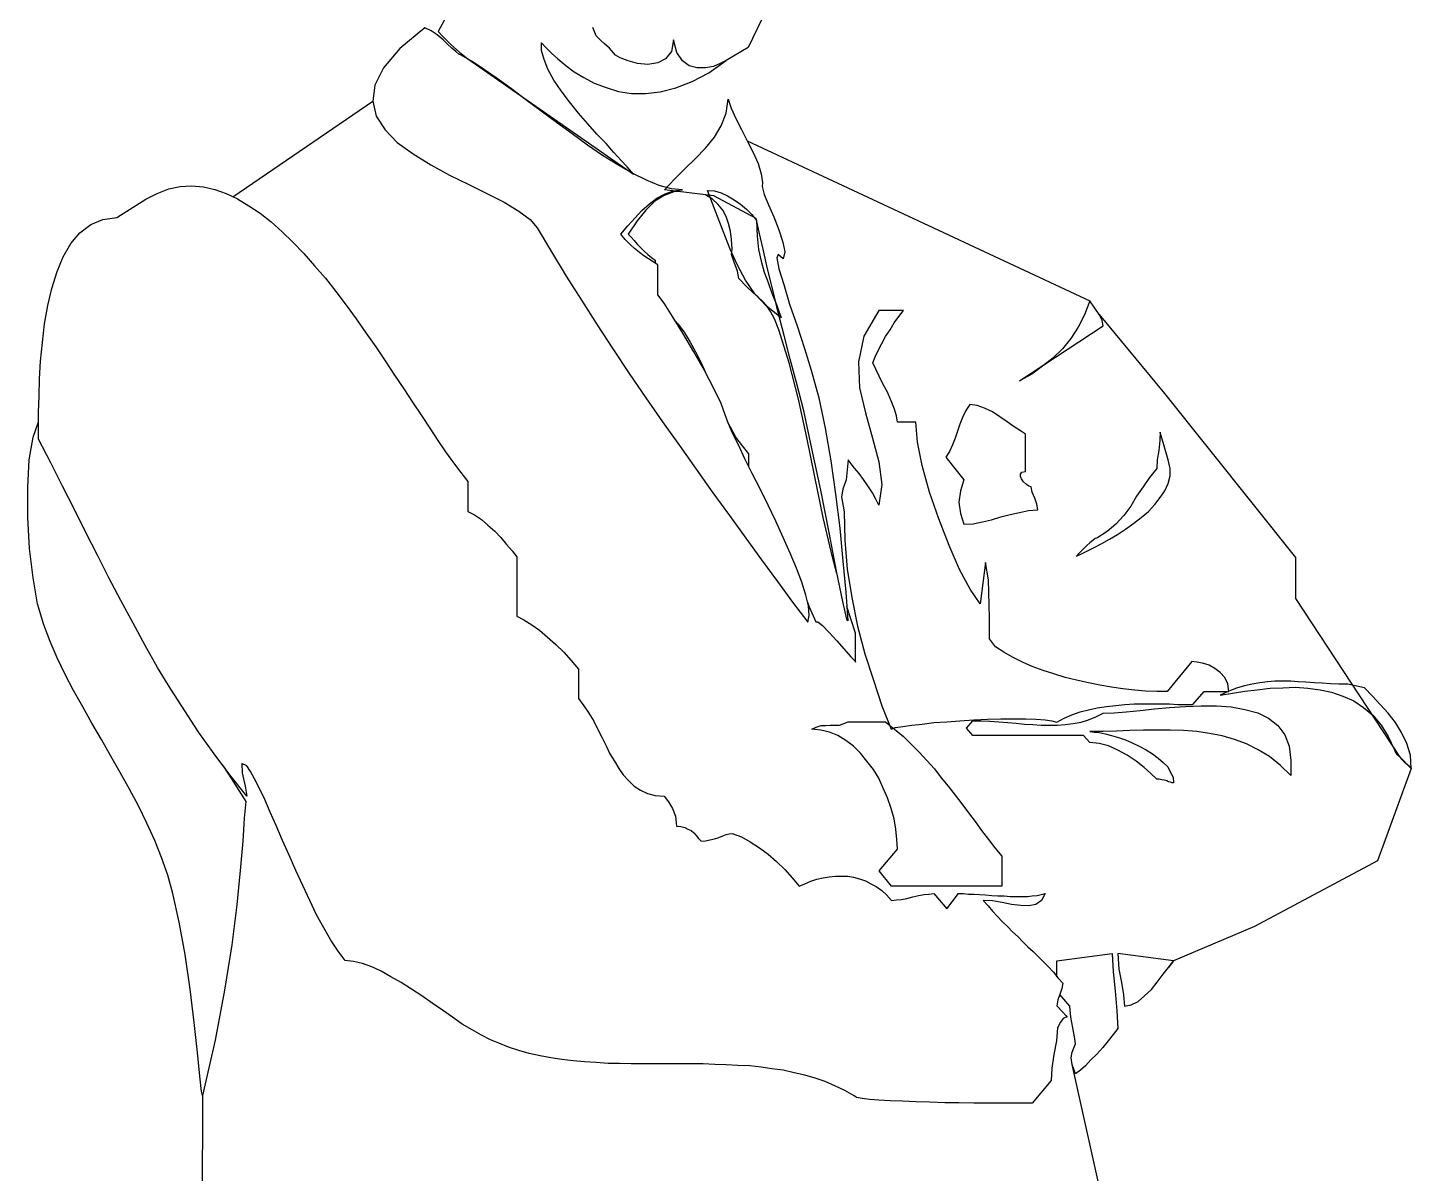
# Model space of a CAD drawing. Extents: x 3779 to 4605, y -465 to 1341.
# Drawn here: x 3779 to 4364, y 605 to 1089 of the extents above; entities that cross this region are included whole.
import ezdxf

# ---------------------------------------------------------------- set-up
doc = ezdxf.new("R2010")
doc.units = 0
doc.header["$LTSCALE"] = 1270
doc.header["$MEASUREMENT"] = 0
doc.layers.get('0').update_dxf_attribs({"linetype": 'CONTINUOUS'})

msp = doc.modelspace()

# ---------------------------------------------------------------- linework, layer by layer
at = {"linetype": 'CONTINUOUS'}
for p, q in [((4090.95, 1096.45), (4083.46, 1080.9)), ((3946.75, 1089.24), (3936.13, 1080.49)), ((3949.46, 1087.99), (3946.75, 1089.24)), ((3955.91, 1094.23), (3952.37, 1087.79)), ((4018.59, 1087.37), (4017.75, 1089.45)), ((3951.96, 1086.33), (3949.46, 1087.99)), ((3954.46, 1084.25), (3951.96, 1086.33)), ((3952.37, 1087.79), (3954.46, 1085.49)), ((3954.46, 1085.49), (3957.58, 1082.37)), ((3956.33, 1082.37), (3954.46, 1084.25)), ((3996.1, 1082.99), (3997.97, 1080.91)), ((3996.1, 1079.67), (3996.1, 1082.99)), ((4019.21, 1085.91), (4018.59, 1087.37)), ((4020.25, 1084.87), (4019.21, 1085.91)), ((4021.29, 1083.83), (4020.25, 1084.87)), ((4022.75, 1082.57), (4021.29, 1083.83)), ((4051.9, 1084.25), (4051.06, 1079.25)), ((4053.36, 1078.83), (4051.9, 1084.25)), ((3936.13, 1080.49), (3929.27, 1072.37)), ((3958.21, 1080.71), (3956.33, 1082.37)), ((3957.58, 1082.37), (3961.54, 1078.83)), ((3959.87, 1079.25), (3958.21, 1080.71)), ((3961.12, 1078.21), (3959.87, 1079.25)), ((3962.16, 1077.79), (3961.12, 1078.21)), ((3961.54, 1078.83), (3964.87, 1076.13)), ((3966.74, 1075.08), (3962.16, 1077.79)), ((3997.14, 1075.91), (3996.1, 1079.67)), ((3997.97, 1080.91), (4000.26, 1078.62)), ((4000.26, 1078.62), (4002.97, 1076.13)), ((4024.83, 1080.71), (4022.75, 1082.57)), ((4027.33, 1077.79), (4024.83, 1080.71)), ((4029.41, 1076.54), (4027.33, 1077.79)), ((4051.06, 1079.25), (4048.57, 1076.13)), ((4055.65, 1075.29), (4053.36, 1078.83)), ((4083.46, 1080.9), (4074.18, 1075.5)), ((3929.27, 1072.37), (3925.51, 1065.09)), ((3964.87, 1076.13), (4035.04, 1027.4)), ((3971.95, 1071.55), (3966.74, 1075.08)), ((3977.36, 1067.79), (3971.95, 1071.55)), ((3998.81, 1071.75), (3997.14, 1075.91)), ((4001.3, 1067.17), (3998.81, 1071.75)), ((4002.97, 1076.13), (4006.3, 1073.41)), ((4006.3, 1073.41), (4009.84, 1070.71)), ((4032.74, 1075.29), (4029.41, 1076.54)), ((4036.7, 1074.25), (4032.74, 1075.29)), ((4041.07, 1073.83), (4036.7, 1074.25)), ((4045.24, 1074.45), (4041.07, 1073.83)), ((4048.57, 1076.13), (4045.24, 1074.45)), ((4058.56, 1073.21), (4055.65, 1075.29)), ((4061.9, 1072.37), (4058.56, 1073.21)), ((4065.43, 1072.37), (4061.9, 1072.37)), ((4068.76, 1073), (4065.43, 1072.37)), ((4066.89, 1070.29), (4074.18, 1075.5)), ((4071.68, 1074.25), (4068.76, 1073)), ((4074.18, 1075.5), (4071.68, 1074.25)), ((3983.4, 1063.42), (3977.36, 1067.79)), ((4004.43, 1062.59), (4001.3, 1067.17)), ((4009.84, 1070.71), (4014.01, 1068.21)), ((4014.01, 1068.21), (4018.38, 1065.92)), ((4018.38, 1065.92), (4023.38, 1064.05)), ((4052.94, 1063.84), (4059.81, 1066.55)), ((4059.81, 1066.55), (4066.89, 1070.29)), ((3925.51, 1065.09), (3924.69, 1058.21)), ((3989.44, 1058.84), (3983.4, 1063.42)), ((4007.97, 1058.01), (4004.43, 1062.59)), ((4023.38, 1064.05), (4028.58, 1062.38)), ((4028.58, 1062.38), (4034.2, 1061.55)), ((4034.2, 1061.55), (4040.03, 1061.55)), ((4040.03, 1061.55), (4046.28, 1062.17)), ((4046.28, 1062.17), (4052.94, 1063.84)), ((3865.57, 1017.88), (3924.69, 1058.21)), ((3924.69, 1058.21), (3926.14, 1051.97)), ((3995.89, 1054.05), (3989.44, 1058.84)), ((4002.35, 1049.27), (3995.89, 1054.05)), ((4011.72, 1053.22), (4007.97, 1058.01)), ((4074.18, 1053.22), (4075.01, 1059.05)), ((4075.01, 1059.05), (4076.26, 1055.3)), ((4076.26, 1055.3), (4078.34, 1050.93)), ((3926.14, 1051.97), (3929.89, 1046.14)), ((4009.01, 1044.47), (4002.35, 1049.27)), ((4015.67, 1048.64), (4011.72, 1053.22)), ((4019.42, 1044.27), (4015.67, 1048.64)), ((4069.18, 1043.02), (4072.1, 1047.81)), ((4072.1, 1047.81), (4074.18, 1053.22)), ((4078.34, 1050.93), (4080.63, 1046.35)), ((3929.89, 1046.14), (3935.09, 1040.73)), ((4015.46, 1039.69), (4009.01, 1044.47)), ((4023.38, 1040.31), (4019.42, 1044.27)), ((4065.43, 1038.44), (4069.18, 1043.02)), ((4080.63, 1046.35), (4083.13, 1041.56)), ((3935.09, 1040.73), (3941.75, 1035.94)), ((3941.75, 1035.94), (3949.25, 1031.36)), ((4021.92, 1035.31), (4015.46, 1039.69)), ((4026.71, 1036.57), (4023.38, 1040.31)), ((4029.83, 1033.23), (4026.71, 1036.57)), ((4061.27, 1034.07), (4065.43, 1038.44)), ((4083.13, 1041.56), (4085.63, 1036.57)), ((4083.13, 1041.56), (4228.04, 973.89)), ((4085.63, 1036.57), (4087.71, 1031.98)), ((3949.25, 1031.36), (3957.17, 1026.99)), ((4028.37, 1031.36), (4021.92, 1035.31)), ((4034.41, 1027.82), (4028.37, 1031.36)), ((4032.33, 1030.53), (4029.83, 1033.23)), ((4034.2, 1028.44), (4032.33, 1030.53)), ((4056.69, 1029.69), (4061.27, 1034.07)), ((4087.71, 1031.98), (4088.96, 1027.61)), ((3957.17, 1026.99), (3965.29, 1023.03)), ((4035.04, 1027.4), (4034.2, 1028.44)), ((4040.45, 1024.9), (4034.41, 1027.82)), ((4045.86, 1022.61), (4040.45, 1024.9)), ((4048.15, 1020.74), (4052.32, 1025.32)), ((4052.32, 1025.32), (4056.69, 1029.69)), ((4088.96, 1027.61), (4089.58, 1023.86)), ((3828.7, 1016.78), (3833.49, 1019.28)), ((3833.49, 1019.28), (3838.49, 1021.15)), ((3838.49, 1021.15), (3843.27, 1022.2)), ((3843.27, 1022.2), (3848.06, 1022.41)), ((3848.06, 1022.41), (3853.06, 1021.99)), ((3853.06, 1021.99), (3857.85, 1020.95)), ((3857.85, 1020.95), (3862.63, 1019.28)), ((3862.63, 1019.28), (3867.43, 1016.99)), ((3965.29, 1023.03), (3973.2, 1019.07)), ((3973.2, 1019.07), (3980.27, 1015.53)), ((4047.94, 1018.45), (4043.99, 1015.95)), ((4044.82, 1017.2), (4048.36, 1019.07)), ((4051.06, 1021.15), (4045.86, 1022.61)), ((4052.11, 1019.91), (4047.94, 1018.45)), ((4068.97, 1018.24), (4048.15, 1020.74)), ((4048.36, 1019.07), (4051.9, 1020.32)), ((4055.65, 1020.74), (4051.06, 1021.15)), ((4051.9, 1020.32), (4055.65, 1020.74)), ((4053.77, 1020.11), (4052.11, 1019.91)), ((4068.35, 1016.78), (4065.43, 1018.66)), ((4069.8, 1011.37), (4066.26, 1020.53)), ((4066.26, 1020.53), (4069.18, 1020.32)), ((4069.18, 1020.32), (4072.1, 1019.49)), ((4072.1, 1019.49), (4074.8, 1018.24)), ((4089.58, 1023.86), (4089.38, 1022.2)), ((4089.38, 1022.2), (4090.21, 1018.87)), ((4090.21, 1018.87), (4092.08, 1014.49)), ((3816.41, 1009.08), (3828.7, 1016.78)), ((3867.43, 1016.99), (3872.21, 1014.08)), ((3872.21, 1014.08), (3877.01, 1010.95)), ((3980.27, 1015.53), (3986.52, 1011.79)), ((4038.58, 1011.99), (4041.7, 1014.91)), ((4043.99, 1015.95), (4040.24, 1012.2)), ((4041.7, 1014.91), (4044.82, 1017.2)), ((4070.64, 1014.7), (4068.35, 1016.78)), ((4086.88, 1008.66), (4068.97, 1018.24)), ((4072.72, 1012.2), (4070.64, 1014.7)), ((4074.8, 1018.24), (4077.51, 1016.57)), ((4077.51, 1016.57), (4080.22, 1014.7)), ((4080.22, 1014.7), (4082.72, 1012.62)), ((4082.72, 1012.62), (4085, 1010.33)), ((4092.08, 1014.49), (4094.38, 1009.29)), ((3805.38, 1006.17), (3810.59, 1008.25)), ((3810.59, 1008.25), (3816.41, 1009.08)), ((3877.01, 1010.95), (3881.79, 1007.21)), ((3881.79, 1007.21), (3886.37, 1003.04)), ((3986.52, 1011.79), (3991.31, 1008.25)), ((3991.31, 1008.25), (3994.23, 1004.71)), ((4032.54, 1005.54), (4035.66, 1008.87)), ((4036.49, 1007.62), (4032.74, 1002)), ((4035.66, 1008.87), (4038.58, 1011.99)), ((4040.24, 1012.2), (4036.49, 1007.62)), ((4072.93, 1003.25), (4069.8, 1011.37)), ((4074.18, 1009.5), (4072.72, 1012.2)), ((4075.22, 1006.58), (4074.18, 1009.5)), ((4085, 1010.33), (4087.08, 1007.83)), ((4088.12, 1002.83), (4086.88, 1008.66)), ((4087.08, 1007.83), (4087.3, 1001.17)), ((4094.38, 1009.29), (4096.46, 1003.87)), ((3797.05, 998.05), (3800.8, 1002.63)), ((3800.8, 1002.63), (3805.38, 1006.17)), ((3886.37, 1003.04), (3890.95, 998.67)), ((3994.23, 1004.71), (4000.26, 994.51)), ((4029.62, 1002), (4032.54, 1005.54)), ((4031.5, 999.71), (4029.62, 1002)), ((4032.74, 1002), (4033.99, 1000.75)), ((4075.84, 995.75), (4072.93, 1003.25)), ((4076.05, 1003.25), (4075.22, 1006.58)), ((4076.47, 999.71), (4076.05, 1003.25)), ((4087.3, 1001.17), (4087.92, 995.55)), ((4089.8, 995.75), (4088.12, 1002.83)), ((4096.46, 1003.87), (4098.12, 998.67)), ((3793.72, 992.42), (3797.05, 998.05)), ((3890.95, 998.67), (3895.53, 993.88)), ((4033.58, 997.63), (4031.5, 999.71)), ((4035.45, 995.96), (4033.58, 997.63)), ((4033.99, 1000.75), (4035.24, 999.29)), ((4035.24, 999.29), (4036.49, 997.84)), ((4037.53, 994.3), (4035.45, 995.96)), ((4036.49, 997.84), (4037.95, 996.38)), ((4037.95, 996.38), (4039.41, 994.92)), ((4078.96, 988.88), (4075.84, 995.75)), ((4076.68, 995.75), (4076.47, 999.71)), ((4076.47, 993.46), (4076.68, 995.75)), ((4087.92, 995.55), (4088.96, 990.55)), ((4091.66, 987.43), (4089.8, 995.75)), ((4098.12, 998.67), (4098.96, 994.51)), ((3791.22, 986.18), (3793.72, 992.42)), ((3895.53, 993.88), (3900.11, 988.68)), ((4000.26, 994.51), (4006.51, 984.3)), ((4039.41, 992.84), (4037.53, 994.3)), ((4039.41, 994.92), (4041.07, 993.46)), ((4041.28, 991.59), (4039.41, 992.84)), ((4041.07, 993.46), (4042.53, 992.22)), ((4043.36, 990.34), (4041.28, 991.59)), ((4042.53, 992.22), (4044.2, 990.97)), ((4045.24, 989.09), (4043.36, 990.34)), ((4044.2, 990.97), (4044.2, 989.72)), ((4077.51, 990.13), (4076.47, 993.46)), ((4078.96, 986.39), (4077.51, 990.13)), ((4088.96, 990.55), (4090.21, 985.97)), ((4096.24, 993.46), (4095.62, 992.01)), ((4095.62, 992.01), (4096.46, 987.43)), ((4098.33, 991.59), (4096.24, 993.46)), ((4098.96, 994.51), (4098.33, 991.59)), ((3788.93, 979.1), (3791.22, 986.18)), ((3900.11, 988.68), (3904.69, 983.47)), ((3904.69, 983.47), (3909.07, 977.85)), ((4006.51, 984.3), (4012.96, 974.1)), ((4045.24, 976.39), (4045.24, 989.09)), ((4082.3, 982.64), (4078.96, 988.88)), ((4079.59, 983.26), (4078.96, 986.39)), ((4082.92, 979.72), (4079.59, 983.26)), ((4090.21, 985.97), (4091.88, 981.6)), ((4093.96, 978.47), (4091.66, 987.43)), ((4096.46, 987.43), (4098.54, 980.76)), ((3787.27, 971.81), (3788.93, 979.1)), ((3909.07, 977.85), (3913.44, 972.02)), ((4086.26, 976.81), (4082.3, 982.64)), ((4085.63, 977.22), (4082.92, 979.72)), ((4091.88, 981.6), (4093.54, 977.02)), ((4096.24, 968.9), (4093.96, 978.47)), ((4098.54, 980.76), (4101.04, 972.44)), ((3785.81, 964.11), (3787.27, 971.81)), ((3913.44, 972.02), (3917.61, 966.19)), ((4012.96, 974.1), (4019.63, 963.69)), ((4047.94, 972.85), (4045.24, 976.39)), ((4051.48, 967.23), (4047.94, 972.85)), ((4087.71, 975.35), (4085.63, 977.22)), ((4091.25, 971.6), (4086.26, 976.81)), ((4089.58, 973.68), (4087.71, 975.35)), ((4091.25, 971.81), (4089.58, 973.68)), ((4092.92, 969.31), (4091.25, 971.81)), ((4097.5, 966.6), (4091.25, 971.6)), ((4093.54, 977.02), (4095.42, 972.23)), ((4095.42, 972.23), (4097.5, 966.6)), ((4101.04, 972.44), (4104.16, 963.28)), ((4228.04, 973.89), (4225.74, 967.86)), ((4230.12, 970.77), (4228.04, 973.89)), ((3917.61, 966.19), (3921.77, 960.36)), ((4055.86, 960.15), (4051.48, 967.23)), ((4094.58, 966.19), (4092.92, 969.31)), ((4096.46, 961.61), (4094.58, 966.19)), ((4098.74, 959.11), (4096.24, 968.9)), ((4138.72, 969.73), (4132.48, 958.9)), ((4149.14, 969.73), (4138.72, 969.73)), ((4145.18, 964.52), (4147.26, 967.23)), ((4147.26, 967.23), (4149.14, 969.73)), ((4225.74, 967.86), (4223.04, 962.65)), ((4231.99, 968.06), (4230.12, 970.77)), ((4233.24, 965.56), (4231.99, 968.06)), ((4231.99, 968.06), (4259.57, 934.59)), ((3784.98, 956.2), (3785.81, 964.11)), ((3921.77, 960.36), (3925.93, 954.32)), ((4019.63, 963.69), (4026.29, 953.49)), ((4052.52, 965.56), (4053.77, 964.11)), ((4053.77, 964.11), (4056.48, 960.57)), ((4060.44, 952.24), (4055.86, 960.15)), ((4056.48, 960.57), (4058.98, 956.4)), ((4100.82, 947.66), (4096.46, 961.61)), ((4104.16, 963.28), (4107.28, 953.7)), ((4141.64, 958.69), (4143.52, 961.61)), ((4143.52, 961.61), (4145.18, 964.52)), ((4198.26, 939.96), (4233.66, 963.28)), ((4223.04, 962.65), (4219.92, 957.86)), ((4233.66, 963.28), (4233.24, 965.56)), ((3784.14, 948.28), (3784.98, 956.2)), ((3925.93, 954.32), (3929.89, 948.49)), ((4058.98, 956.4), (4061.27, 952.24)), ((4101.24, 949.12), (4098.74, 959.11)), ((4132.48, 958.9), (4130.18, 948.08)), ((4138.52, 952.86), (4139.98, 955.78)), ((4139.98, 955.78), (4141.64, 958.69)), ((4219.92, 957.86), (4216.38, 953.49)), ((3783.73, 940.79), (3784.14, 948.28)), ((3929.89, 948.49), (3933.85, 942.46)), ((4026.29, 953.49), (4033.16, 943.08)), ((4065.02, 944.33), (4060.44, 952.24)), ((4061.27, 952.24), (4063.56, 947.66)), ((4103.95, 939.33), (4101.24, 949.12)), ((4107.28, 953.7), (4110.2, 944.54)), ((4136.22, 947.66), (4137.26, 950.16)), ((4137.26, 950.16), (4138.52, 952.86)), ((4212.42, 949.53), (4208.05, 946.2)), ((4216.38, 953.49), (4212.42, 949.53)), ((3933.85, 942.46), (3937.8, 936.62)), ((4033.16, 943.08), (4040.24, 932.88)), ((4063.56, 947.66), (4065.43, 943.5)), ((4068.97, 936.83), (4065.02, 944.33)), ((4104.78, 932.25), (4100.82, 947.66)), ((4110.2, 944.54), (4113.32, 932.88)), ((4130.18, 948.08), (4130.6, 937.04)), ((4137.48, 944.95), (4136.22, 947.66)), ((4138.93, 942.04), (4137.48, 944.95)), ((4203.47, 942.87), (4198.26, 939.96)), ((4208.05, 946.2), (4203.47, 942.87)), ((3783.52, 933.5), (3783.73, 940.79)), ((3937.8, 936.62), (3941.55, 931)), ((4072.1, 930.38), (4068.97, 936.83)), ((4107.08, 927.26), (4103.95, 939.33)), ((4130.6, 937.04), (4133.1, 926.42)), ((4140.6, 938.5), (4138.93, 942.04)), ((4142.47, 935.16), (4140.6, 938.5)), ((3783.31, 926.63), (3783.52, 933.5)), ((3941.55, 931), (3945.29, 925.38)), ((4040.24, 932.88), (4047.32, 922.68)), ((4108.32, 916.01), (4104.78, 932.25)), ((4113.32, 932.88), (4116.02, 919.96)), ((4143.93, 931.62), (4142.47, 935.16)), ((4145.38, 928.08), (4143.93, 931.62)), ((4259.57, 934.59), (4315.05, 865.28)), ((3783.31, 920.59), (3783.31, 926.63)), ((3945.29, 925.38), (3948.83, 919.96)), ((4073.76, 925.59), (4072.1, 930.38)), ((4075.01, 922.26), (4073.76, 925.59)), ((4110.4, 911.43), (4107.08, 927.26)), ((4133.1, 926.42), (4136.02, 915.8)), ((4146.22, 925.17), (4145.38, 928.08)), ((4146.64, 922.46), (4146.22, 925.17)), ((4175.58, 927.46), (4174.12, 924.55)), ((4177.24, 929.96), (4175.58, 927.46)), ((4180.36, 929.54), (4177.24, 929.96)), ((4183.48, 928.5), (4180.36, 929.54)), ((4186.81, 926.84), (4183.48, 928.5)), ((4189.93, 924.76), (4186.81, 926.84)), ((4193.06, 922.68), (4189.93, 924.76)), ((3781.02, 916.22), (3783.31, 922.68)), ((3783.31, 915.38), (3783.31, 920.59)), ((3948.83, 919.96), (3952.17, 914.76)), ((4047.32, 922.68), (4054.4, 912.68)), ((4074.8, 922.68), (4074.8, 922.88)), ((4076.05, 920.38), (4074.8, 922.68)), ((4076.88, 917.88), (4075.01, 922.26)), ((4078.34, 916.22), (4076.05, 920.38)), ((4116.02, 919.96), (4118.52, 906.22)), ((4154.34, 922.46), (4146.64, 922.46)), ((4155.17, 914.14), (4154.34, 922.46)), ((4173.08, 921.64), (4172.04, 918.72)), ((4174.12, 924.55), (4173.08, 921.64)), ((4195.97, 920.59), (4193.06, 922.68)), ((4198.68, 918.92), (4195.97, 920.59)), ((4200.76, 917.47), (4198.68, 918.92)), ((3779.35, 906.64), (3781.02, 916.22)), ((3788.51, 905.4), (3783.31, 915.38)), ((3952.17, 914.76), (3955.5, 909.98)), ((4079.38, 912.88), (4076.88, 917.88)), ((4081.05, 912.47), (4078.34, 916.22)), ((4111.66, 899.36), (4108.32, 916.01)), ((4136.02, 915.8), (4138.72, 905.81)), ((4157.04, 904.14), (4155.17, 914.14)), ((4171, 915.8), (4169.96, 912.88)), ((4172.04, 918.72), (4171, 915.8)), ((4200.76, 901.64), (4200.76, 917.47)), ((4257.6, 914.76), (4257.18, 910.6)), ((4257.81, 918.3), (4257.6, 914.76)), ((4257.81, 918.1), (4257.81, 918.3)), ((4259.26, 912.88), (4257.81, 918.1)), ((3955.5, 909.98), (3958.83, 905.4)), ((4054.4, 912.68), (4061.48, 902.68)), ((4082.09, 907.06), (4079.38, 912.88)), ((4083.76, 909.14), (4081.05, 912.47)), ((4083.76, 903.72), (4083.76, 909.14)), ((4114.16, 893.74), (4110.4, 911.43)), ((4168.7, 910.18), (4167.04, 907.68)), ((4167.04, 907.68), (4174.74, 898.1)), ((4169.96, 912.88), (4168.7, 910.18)), ((4257.18, 910.6), (4256.56, 906.64)), ((4261.14, 906.64), (4259.26, 912.88)), ((3778.73, 894.98), (3779.35, 906.64)), ((3793.51, 895.4), (3788.51, 905.4)), ((3958.83, 905.4), (3961.95, 901.22)), ((4061.48, 902.68), (4068.56, 892.7)), ((4085.22, 900.82), (4082.09, 907.06)), ((4118.52, 906.22), (4120.4, 892.06)), ((4125.82, 906.64), (4124.98, 898.1)), ((4127.06, 904.98), (4125.82, 906.64)), ((4128.52, 903.1), (4127.06, 904.98)), ((4130.4, 900.82), (4128.52, 903.1)), ((4138.72, 905.81), (4139.98, 896.23)), ((4160.17, 892.9), (4157.04, 904.14)), ((4198.68, 900.6), (4199.3, 901.44)), ((4199.3, 901.44), (4200.76, 901.64)), ((4256.35, 902.9), (4253.23, 899.14)), ((4256.56, 906.64), (4256.35, 902.9)), ((4261.98, 902.9), (4261.14, 906.64)), ((4261.98, 899.77), (4261.98, 902.9)), ((3961.95, 901.22), (3964.87, 897.48)), ((3964.87, 897.48), (3964.87, 884.78)), ((4088.54, 894.36), (4085.22, 900.82)), ((4115.2, 882.28), (4111.66, 899.36)), ((4124.98, 898.1), (4123.52, 894.15)), ((4132.27, 898.32), (4130.4, 900.82)), ((4134.14, 895.6), (4132.27, 898.32)), ((4136.02, 892.7), (4134.14, 895.6)), ((4139.98, 896.23), (4138.72, 887.48)), ((4174.74, 898.1), (4173.28, 893.52)), ((4198.68, 899.56), (4198.68, 900.6)), ((4199.1, 898.52), (4198.68, 899.56)), ((4199.93, 897.28), (4199.1, 898.52)), ((4201.18, 896.23), (4199.93, 897.28)), ((4202.22, 895.4), (4201.18, 896.23)), ((4253.23, 899.14), (4250.52, 895.19)), ((4259.68, 893.52), (4261.14, 896.64)), ((4261.14, 896.64), (4261.98, 899.77)), ((3778.73, 882.28), (3778.73, 894.98)), ((3798.51, 885.62), (3793.51, 895.4)), ((4068.56, 892.7), (4075.64, 883.12)), ((4091.88, 887.48), (4088.54, 894.36)), ((4117.7, 875.82), (4114.16, 893.74)), ((4120.4, 892.06), (4122.28, 877.7)), ((4123.52, 894.15), (4122.9, 891.02)), ((4122.9, 891.02), (4124.14, 884.57)), ((4137.48, 889.98), (4136.02, 892.7)), ((4138.72, 887.48), (4137.48, 889.98)), ((4164.12, 881.66), (4160.17, 892.9)), ((4173.28, 893.52), (4172.66, 888.74)), ((4203.26, 895.19), (4202.22, 895.4)), ((4203.68, 892.9), (4203.26, 895.19)), ((4204.72, 890.4), (4203.68, 892.9)), ((4205.55, 887.9), (4204.72, 890.4)), ((4247.82, 891.24), (4245.32, 887.07)), ((4250.52, 895.19), (4247.82, 891.24)), ((4255.52, 887.7), (4257.81, 890.61)), ((4257.81, 890.61), (4259.68, 893.52)), ((3803.3, 875.82), (3798.51, 885.62)), ((3964.87, 884.78), (3967.78, 883.32)), ((4095.2, 880.62), (4091.88, 887.48)), ((4124.14, 884.57), (4124.36, 872.7)), ((4172.66, 888.74), (4173.28, 883.94)), ((4173.28, 883.94), (4174.74, 879.36)), ((4194.31, 883.53), (4198.26, 884.36)), ((4198.26, 884.36), (4202.01, 885.2)), ((4202.01, 885.2), (4205.97, 885.4)), ((4205.97, 885.4), (4205.55, 887.9)), ((4245.32, 887.07), (4242.4, 883.12)), ((4249.69, 882.28), (4252.82, 884.78)), ((4252.82, 884.78), (4255.52, 887.7)), ((3779.56, 869.16), (3778.73, 882.28)), ((3967.78, 883.32), (3970.7, 881.44)), ((3970.7, 881.44), (3973.41, 878.95)), ((3973.41, 878.95), (3976.32, 876.45)), ((4075.64, 883.12), (4082.5, 873.54)), ((4098.33, 873.74), (4095.2, 880.62)), ((4119.15, 865.42), (4115.2, 882.28)), ((4168.5, 870.42), (4164.12, 881.66)), ((4174.74, 879.36), (4178.7, 879.58)), ((4178.7, 879.58), (4182.65, 880.4)), ((4182.65, 880.4), (4186.39, 881.24)), ((4186.39, 881.24), (4190.35, 882.49)), ((4190.35, 882.49), (4194.31, 883.53)), ((4239.07, 879.36), (4235.32, 876.24)), ((4242.4, 883.12), (4239.07, 879.36)), ((4243.03, 877.28), (4246.56, 879.78)), ((4246.56, 879.78), (4249.69, 882.28)), ((3808.29, 866.24), (3803.3, 875.82)), ((3976.32, 876.45), (3978.82, 873.74)), ((3978.82, 873.74), (3981.32, 870.83)), ((4082.5, 873.54), (4089.17, 864.38)), ((4101.24, 867.08), (4098.33, 873.74)), ((4120.82, 859.58), (4117.7, 875.82)), ((4122.28, 877.7), (4123.52, 863.75)), ((4124.36, 872.7), (4125.4, 860.42)), ((4229.28, 872.5), (4228.04, 871.46)), ((4230.32, 873.32), (4229.28, 872.5)), ((4230.95, 873.54), (4230.32, 873.32)), ((4235.32, 876.24), (4230.95, 873.54)), ((4233.03, 871.24), (4236.36, 873.12)), ((4236.36, 873.12), (4239.7, 875)), ((4239.7, 875), (4243.03, 877.28)), ((3781.02, 856.67), (3779.56, 869.16)), ((3813.08, 856.67), (3808.29, 866.24)), ((3981.32, 870.83), (3983.61, 868.12)), ((3983.61, 868.12), (3985.69, 865.62)), ((4103.95, 860.84), (4101.24, 867.08)), ((4172.87, 860.21), (4168.5, 870.42)), ((4222.42, 865.84), (4224.5, 866.88)), ((4223.04, 866.66), (4222.42, 865.84)), ((4224.08, 867.7), (4223.04, 866.66)), ((4225.33, 868.96), (4224.08, 867.7)), ((4224.5, 866.88), (4227, 868.12)), ((4226.79, 870.42), (4225.33, 868.96)), ((4228.04, 871.46), (4226.79, 870.42)), ((4227, 868.12), (4229.91, 869.58)), ((4229.91, 869.58), (4233.03, 871.24)), ((3985.69, 865.62), (3985.69, 840.43)), ((4089.17, 864.38), (4095.83, 855.22)), ((4106.24, 854.8), (4103.95, 860.84)), ((4121.02, 858.54), (4119.15, 865.42)), ((4123.52, 863.75), (4124.78, 850.64)), ((4125.4, 860.42), (4127.27, 848.34)), ((4183.9, 863.12), (4181.61, 845.64)), ((4185.15, 855.84), (4183.9, 863.12)), ((4315.05, 865.28), (4315.05, 847.95)), ((3782.89, 845.64), (3781.02, 856.67)), ((3818.08, 847.1), (3813.08, 856.67)), ((4095.83, 855.22), (4102.28, 846.47)), ((4107.9, 849.38), (4106.24, 854.8)), ((4123.52, 846.68), (4120.82, 859.58)), ((4177.45, 851.88), (4172.87, 860.21)), ((4185.56, 839.8), (4185.15, 855.84)), ((4108.95, 844.8), (4107.9, 849.38)), ((4124.78, 850.64), (4125.6, 838.56)), ((4181.61, 845.64), (4177.45, 851.88)), ((3785.6, 836.89), (3782.89, 845.64)), ((3823.29, 837.52), (3818.08, 847.1)), ((4102.28, 846.47), (4108.74, 837.93)), ((4108.54, 846.47), (4109.36, 844.38)), ((4109.36, 840.84), (4108.95, 844.8)), ((4109.36, 844.38), (4112.08, 838.14)), ((4125.19, 839.18), (4123.52, 846.68)), ((4128.94, 833.35), (4125.19, 844.6)), ((4127.27, 848.34), (4129.77, 836.26)), ((4315.05, 847.95), (4358.79, 781.3)), ((3828.49, 828.14), (3823.29, 837.52)), ((3985.69, 840.43), (3988.6, 838.98)), ((3988.6, 838.98), (3991.93, 836.89)), ((4108.74, 837.93), (4109.36, 840.84)), ((4112.08, 838.14), (4112.9, 838.14)), ((4112.9, 838.14), (4114.98, 836.48)), ((4125.6, 838.56), (4125.19, 839.18)), ((4185.56, 830.85), (4185.56, 839.8)), ((3788.31, 829.81), (3785.6, 836.89)), ((3991.93, 836.89), (3995.27, 834.6)), ((3995.27, 834.6), (3998.6, 831.68)), ((3998.6, 831.68), (4002.14, 828.56)), ((4114.98, 836.48), (4117.7, 833.56)), ((4117.7, 833.56), (4121.02, 830.02)), ((4128.94, 821.06), (4128.94, 833.35)), ((4129.77, 836.26), (4132.9, 824.6)), ((3791.22, 822.94), (3788.31, 829.81)), ((3833.69, 818.78), (3828.49, 828.14)), ((4002.14, 828.56), (4005.47, 825.23)), ((4005.47, 825.23), (4008.59, 821.69)), ((4121.02, 830.02), (4124.14, 826.48)), ((4124.14, 826.48), (4126.86, 823.36)), ((4188.06, 827.52), (4185.56, 830.85)), ((4191.6, 825.23), (4188.06, 827.52)), ((4195.35, 823.15), (4191.6, 825.23)), ((3794.55, 815.86), (3791.22, 822.94)), ((4008.59, 821.69), (4011.72, 818.15)), ((4126.86, 823.36), (4128.73, 821.48)), ((4128.73, 821.48), (4128.94, 821.06)), ((4132.9, 824.6), (4136.44, 813.36)), ((4199.51, 821.06), (4195.35, 823.15)), ((4203.68, 819.19), (4199.51, 821.06)), ((4271.14, 821.28), (4260.72, 808.58)), ((4273.22, 821.06), (4271.14, 821.28)), ((4275.72, 820.65), (4273.22, 821.06)), ((4278.42, 819.82), (4275.72, 820.65)), ((4280.92, 818.36), (4278.42, 819.82)), ((3798.09, 808.99), (3794.55, 815.86)), ((3839.32, 809.62), (3833.69, 818.78)), ((4011.72, 818.15), (4011.72, 805.66)), ((4208.26, 817.53), (4203.68, 819.19)), ((4212.84, 816.07), (4208.26, 817.53)), ((4217.62, 814.61), (4212.84, 816.07)), ((4222.42, 813.36), (4217.62, 814.61)), ((4283.21, 816.7), (4280.92, 818.36)), ((4285.08, 814.61), (4283.21, 816.7)), ((4286.34, 811.9), (4285.08, 814.61)), ((3802.05, 802.12), (3798.09, 808.99)), ((3845.15, 800.46), (3839.32, 809.62)), ((4136.44, 813.36), (4139.98, 802.54)), ((4227.41, 812.32), (4222.42, 813.36)), ((4232.2, 811.28), (4227.41, 812.32)), ((4237.2, 810.45), (4232.2, 811.28)), ((4241.98, 809.82), (4237.2, 810.45)), ((4246.98, 809.2), (4241.98, 809.82)), ((4251.56, 808.78), (4246.98, 809.2)), ((4256.35, 808.58), (4251.56, 808.78)), ((4260.72, 808.58), (4256.35, 808.58)), ((4271.55, 803.16), (4276.34, 808.58)), ((4276.34, 808.58), (4286.75, 808.58)), ((4286.75, 808.78), (4283.21, 807.12)), ((4283.21, 807.12), (4288.42, 807.95)), ((4286.75, 808.58), (4286.34, 811.9)), ((4290.08, 810.03), (4286.75, 808.78)), ((4288.42, 807.95), (4293.62, 808.78)), ((4293.42, 811.07), (4290.08, 810.03)), ((4296.74, 811.7), (4293.42, 811.07)), ((4293.62, 808.78), (4298.82, 809.41)), ((4299.86, 812.32), (4296.74, 811.7)), ((4298.82, 809.41), (4304.24, 810.03)), ((4303.2, 812.74), (4299.86, 812.32)), ((4306.32, 812.94), (4303.2, 812.74)), ((4304.24, 810.03), (4309.66, 810.24)), ((4309.66, 812.94), (4306.32, 812.94)), ((4312.98, 812.94), (4309.66, 812.94)), ((4309.66, 810.24), (4315.06, 810.45)), ((4316.11, 812.74), (4312.98, 812.94)), ((4315.06, 810.45), (4320.28, 810.03)), ((4319.44, 812.53), (4316.11, 812.74)), ((4322.98, 812.32), (4319.44, 812.53)), ((4320.28, 810.03), (4325.48, 809.41)), ((4326.32, 812.12), (4322.98, 812.32)), ((4325.48, 809.41), (4330.26, 808.36)), ((4329.85, 811.9), (4326.32, 812.12)), ((4333.39, 811.7), (4329.85, 811.9)), ((4330.26, 808.36), (4335.06, 806.7)), ((4337.14, 811.7), (4333.39, 811.7)), ((4344.22, 810.24), (4337.14, 811.7)), ((4347.55, 806.7), (4344.22, 810.24)), ((3805.8, 795.25), (3802.05, 802.12)), ((4011.72, 805.66), (4014.01, 802.54)), ((4014.01, 802.54), (4016.09, 799.41)), ((4139.98, 802.54), (4143.93, 792.75)), ((4231.16, 801.7), (4235.12, 802.33)), ((4235.12, 802.33), (4239.07, 802.74)), ((4239.07, 802.74), (4242.82, 803.16)), ((4242.82, 803.16), (4246.78, 803.37)), ((4246.78, 803.37), (4250.73, 803.37)), ((4250.73, 803.37), (4254.48, 803.37)), ((4254.48, 803.37), (4258.22, 803.37)), ((4255.31, 801.29), (4261.76, 801.91)), ((4258.22, 803.37), (4261.76, 803.37)), ((4261.76, 803.37), (4265.3, 803.16)), ((4261.76, 801.91), (4268.43, 802.33)), ((4265.3, 803.16), (4268.64, 803.16)), ((4268.43, 802.33), (4275.09, 802.54)), ((4268.64, 803.16), (4271.55, 803.16)), ((4275.09, 802.54), (4281.54, 802.54)), ((4281.54, 802.54), (4287.8, 802.12)), ((4287.8, 802.12), (4293.62, 801.08)), ((4335.06, 806.7), (4339.64, 804.62)), ((4339.64, 804.62), (4343.8, 801.91)), ((4343.8, 801.91), (4347.76, 798.58)), ((4350.88, 803.16), (4347.55, 806.7)), ((4354.21, 799.41), (4350.88, 803.16)), ((3851.19, 791.29), (3845.15, 800.46)), ((4016.09, 799.41), (4018.17, 796.08)), ((4018.17, 796.08), (4019.84, 792.54)), ((4167.46, 795.87), (4173.08, 796.29)), ((4173.08, 796.29), (4178.91, 796.71)), ((4175.78, 793.17), (4178.49, 796.29)), ((4178.49, 796.29), (4182.23, 796.29)), ((4178.91, 796.71), (4184.73, 796.92)), ((4182.23, 796.29), (4185.77, 796.08)), ((4184.73, 796.92), (4190.35, 797.12)), ((4185.77, 796.08), (4189.52, 795.87)), ((4190.35, 797.12), (4195.76, 797.12)), ((4195.76, 797.12), (4200.97, 797.12)), ((4200.97, 797.12), (4205.34, 796.92)), ((4205.34, 796.92), (4209.09, 796.71)), ((4209.09, 796.71), (4212, 796.29)), ((4212, 796.29), (4214.09, 795.66)), ((4214.09, 795.66), (4217.21, 797.33)), ((4217.21, 797.33), (4220.33, 798.79)), ((4220.33, 798.79), (4223.87, 800.04)), ((4223.87, 800.04), (4227.41, 800.87)), ((4224.29, 795.66), (4227.41, 796.71)), ((4227.41, 800.87), (4231.16, 801.7)), ((4227.41, 796.71), (4230.54, 797.96)), ((4230.54, 797.96), (4233.66, 799.41)), ((4233.66, 799.41), (4238.24, 799.62)), ((4238.24, 799.62), (4243.44, 800.04)), ((4243.44, 800.04), (4249.28, 800.66)), ((4249.28, 800.66), (4255.31, 801.29)), ((4293.62, 801.08), (4299.04, 799.62)), ((4299.04, 799.62), (4303.62, 797.33)), ((4303.62, 797.33), (4307.58, 794.21)), ((4347.76, 798.58), (4351.3, 794.42)), ((4357.34, 795.46), (4354.21, 799.41)), ((3809.96, 788.38), (3805.8, 795.25)), ((3857.64, 782.34), (3851.19, 791.29)), ((4019.84, 792.54), (4021.71, 789)), ((4110.4, 792.75), (4112.28, 793.58)), ((4114.16, 792.34), (4110.4, 792.75)), ((4112.28, 793.58), (4114.36, 794.21)), ((4117.9, 791.5), (4114.16, 792.34)), ((4114.36, 794.21), (4116.24, 794.21)), ((4116.24, 794.21), (4118.11, 794.42)), ((4121.44, 790.04), (4117.9, 791.5)), ((4118.11, 794.42), (4120.2, 794.42)), ((4120.2, 794.42), (4122.06, 794.42)), ((4122.06, 794.42), (4123.94, 795.04)), ((4123.94, 795.04), (4125.82, 795.87)), ((4125.82, 795.87), (4141.64, 795.87)), ((4141.64, 795.87), (4145.38, 792.75)), ((4143.93, 792.75), (4145.8, 793.38)), ((4145.38, 792.75), (4149.14, 789.63)), ((4145.8, 793.38), (4148.92, 793.79)), ((4148.92, 793.79), (4152.68, 794.42)), ((4152.68, 794.42), (4157.04, 794.83)), ((4157.04, 794.83), (4162.04, 795.46)), ((4162.04, 795.46), (4167.46, 795.87)), ((4178.49, 790.04), (4175.78, 793.17)), ((4189.52, 795.87), (4193.27, 795.46)), ((4193.27, 795.46), (4196.8, 795.25)), ((4196.8, 795.25), (4200.34, 794.83)), ((4200.34, 794.83), (4203.88, 794.62)), ((4203.88, 794.62), (4207.42, 794.42)), ((4207.42, 794.42), (4210.96, 794.42)), ((4210.96, 794.42), (4214.3, 794.42)), ((4214.3, 794.42), (4217.62, 794.62)), ((4217.62, 794.62), (4220.96, 795.04)), ((4220.96, 795.04), (4224.29, 795.66)), ((4228.04, 791.71), (4229.91, 791.5)), ((4233.66, 791.71), (4228.04, 791.71)), ((4229.91, 791.5), (4231.99, 791.29)), ((4231.99, 791.29), (4234.49, 790.67)), ((4239.28, 791.92), (4233.66, 791.71)), ((4234.49, 790.67), (4237.2, 790.04)), ((4244.9, 792.12), (4239.28, 791.92)), ((4250.73, 792.34), (4244.9, 792.12)), ((4256.35, 792.34), (4250.73, 792.34)), ((4261.98, 792.34), (4256.35, 792.34)), ((4267.6, 792.12), (4261.98, 792.34)), ((4273.22, 791.71), (4267.6, 792.12)), ((4278.63, 790.88), (4273.22, 791.71)), ((4284.04, 789.84), (4278.63, 790.88)), ((4307.58, 794.21), (4310.48, 790.25)), ((4310.48, 790.25), (4312.36, 785.46)), ((4351.3, 794.42), (4354.21, 789.63)), ((4359.84, 791.29), (4357.34, 795.46)), ((4362.12, 786.71), (4359.84, 791.29)), ((3813.91, 781.3), (3809.96, 788.38)), ((4021.71, 789), (4023.38, 785.67)), ((4023.38, 785.67), (4025.04, 782.34)), ((4124.78, 787.96), (4121.44, 790.04)), ((4128.1, 785.46), (4124.78, 787.96)), ((4131.02, 782.55), (4128.1, 785.46)), ((4149.14, 789.63), (4152.46, 786.3)), ((4152.46, 786.3), (4155.8, 782.96)), ((4225.33, 790.04), (4178.49, 790.04)), ((4228.04, 787.13), (4225.33, 790.04)), ((4231.99, 786.71), (4228.04, 787.13)), ((4235.95, 785.67), (4231.99, 786.71)), ((4239.9, 783.8), (4235.95, 785.67)), ((4237.2, 790.04), (4240.11, 789.21)), ((4240.11, 789.21), (4243.03, 788.17)), ((4243.03, 788.17), (4245.94, 786.92)), ((4245.94, 786.92), (4248.86, 785.46)), ((4248.86, 785.46), (4251.77, 784.01)), ((4289.25, 788.38), (4284.04, 789.84)), ((4294.24, 786.5), (4289.25, 788.38)), ((4299.24, 784.01), (4294.24, 786.5)), ((4312.36, 785.46), (4312.98, 779.42)), ((4354.21, 789.63), (4356.92, 784.01)), ((4363.58, 781.72), (4362.12, 786.71)), ((3817.87, 774.43), (3813.91, 781.3)), ((3864.31, 773.39), (3857.64, 782.34)), ((4025.04, 782.34), (4026.92, 779.22)), ((4026.92, 779.22), (4028.79, 776.09)), ((4133.72, 779.22), (4131.02, 782.55)), ((4136.44, 775.68), (4133.72, 779.22)), ((4155.8, 782.96), (4159.12, 779.42)), ((4159.12, 779.42), (4162.25, 775.89)), ((4243.86, 781.72), (4239.9, 783.8)), ((4247.61, 779.22), (4243.86, 781.72)), ((4250.94, 776.51), (4247.61, 779.22)), ((4251.77, 784.01), (4254.48, 782.34)), ((4254.48, 782.34), (4256.98, 780.47)), ((4256.98, 780.47), (4259.06, 778.59)), ((4259.06, 778.59), (4260.94, 776.72)), ((4304.04, 781.09), (4299.24, 784.01)), ((4308.62, 777.34), (4304.04, 781.09)), ((4312.98, 779.42), (4312.98, 773.18)), ((4356.92, 784.01), (4357.12, 783.17)), ((4357.12, 783.17), (4357.75, 782.34)), ((4357.75, 782.34), (4358.79, 781.3)), ((4358.79, 781.3), (4359.84, 780.05)), ((4358.79, 781.3), (4364, 776.09)), ((4359.84, 780.05), (4361.08, 778.8)), ((4361.08, 778.8), (4362.33, 777.76)), ((4364, 776.09), (4363.58, 781.72)), ((3821.83, 767.35), (3817.87, 774.43)), ((3861.18, 777.55), (3861.59, 776.93)), ((3861.59, 776.93), (3864.93, 771.72)), ((3871.38, 764.43), (3864.31, 773.39)), ((3869.3, 778.18), (3869.51, 774.22)), ((3871.38, 777.14), (3869.3, 778.18)), ((3869.51, 774.22), (3870.75, 768.6)), ((3873.05, 774.84), (3871.38, 777.14)), ((3874.71, 771.72), (3873.05, 774.84)), ((4028.79, 776.09), (4030.66, 773.39)), ((4030.66, 773.39), (4032.95, 770.89)), ((4138.72, 771.93), (4136.44, 775.68)), ((4162.25, 775.89), (4165.16, 772.14)), ((4253.86, 774.01), (4250.94, 776.51)), ((4256.35, 771.51), (4253.86, 774.01)), ((4260.94, 776.72), (4262.18, 774.43)), ((4262.18, 774.43), (4263.22, 772.35)), ((4312.98, 773.18), (4308.62, 777.34)), ((4364, 776.09), (4349.72, 737.04)), ((4362.33, 777.76), (4363.37, 776.93)), ((4363.37, 776.93), (4364, 776.09)), ((3825.57, 760.27), (3821.83, 767.35)), ((3864.93, 771.72), (3868.05, 766.72)), ((3868.05, 766.72), (3870.97, 762.14)), ((3870.75, 768.6), (3871.38, 764.43)), ((3876.79, 767.56), (3874.71, 771.72)), ((3879.09, 762.98), (3876.79, 767.56)), ((4032.95, 770.89), (4035.24, 768.6)), ((4035.24, 768.6), (4037.95, 766.93)), ((4037.95, 766.93), (4040.86, 765.48)), ((4140.6, 767.77), (4138.72, 771.93)), ((4142.47, 763.6), (4140.6, 767.77)), ((4165.16, 772.14), (4168.08, 768.6)), ((4168.08, 768.6), (4171, 764.85)), ((4257.4, 771.51), (4256.35, 771.51)), ((4258.44, 771.3), (4257.4, 771.51)), ((4259.48, 771.1), (4258.44, 771.3)), ((4260.52, 770.89), (4259.48, 771.1)), ((4261.35, 770.47), (4260.52, 770.89)), ((4262.18, 770.26), (4261.35, 770.47)), ((4262.8, 770.06), (4262.18, 770.26)), ((4263.43, 770.06), (4262.8, 770.06)), ((4263.22, 772.35), (4263.43, 770.06)), ((3870.97, 762.14), (3870.34, 755.07)), ((3881.37, 757.56), (3879.09, 762.98)), ((4040.86, 765.48), (4044.2, 764.64)), ((4044.2, 764.64), (4047.94, 764.43)), ((4047.94, 764.43), (4049.82, 761.94)), ((4049.82, 761.94), (4051.48, 759.23)), ((4143.93, 759.23), (4142.47, 763.6)), ((4171, 764.85), (4173.91, 761.1)), ((4173.91, 761.1), (4176.62, 757.35)), ((3829.11, 752.98), (3825.57, 760.27)), ((3870.34, 755.07), (3869.71, 745.28)), ((3883.87, 751.94), (3881.37, 757.56)), ((4051.48, 759.23), (4052.73, 755.9)), ((4052.73, 755.9), (4053.15, 751.73)), ((4145.18, 754.86), (4143.93, 759.23)), ((4176.62, 757.35), (4179.53, 753.61)), ((3832.45, 745.69), (3829.11, 752.98)), ((3886.58, 745.69), (3883.87, 751.94)), ((4053.15, 751.73), (4055.02, 751.53)), ((4055.02, 751.53), (4056.69, 751.11)), ((4056.69, 751.11), (4057.94, 750.48)), ((4057.94, 750.48), (4059.4, 749.86)), ((4059.4, 749.86), (4060.44, 748.82)), ((4146.01, 750.48), (4145.18, 754.86)), ((4146.42, 746.11), (4146.01, 750.48)), ((4179.53, 753.61), (4182.23, 749.86)), ((4182.23, 749.86), (4185.15, 746.11)), ((3835.36, 738.41), (3832.45, 745.69)), ((3869.71, 745.28), (3868.67, 732.99)), ((3889.29, 739.45), (3886.58, 745.69)), ((4060.44, 748.82), (4061.48, 747.78)), ((4061.48, 747.78), (4062.52, 746.53)), ((4062.52, 746.53), (4063.56, 745.28)), ((4063.56, 745.28), (4065.43, 745.49)), ((4065.43, 745.49), (4067.3, 745.9)), ((4067.3, 745.9), (4069.18, 746.32)), ((4069.18, 746.32), (4071.06, 746.95)), ((4071.06, 746.95), (4072.72, 747.57)), ((4072.72, 747.57), (4074.18, 748.19)), ((4074.18, 748.19), (4075.42, 748.4)), ((4075.42, 748.4), (4076.68, 748.61)), ((4076.68, 748.61), (4080.63, 747.15)), ((4080.63, 747.15), (4084.38, 745.07)), ((4084.38, 745.07), (4088.34, 742.57)), ((4146.64, 741.95), (4146.42, 746.11)), ((4185.15, 746.11), (4187.85, 742.57)), ((3838.07, 730.91), (3835.36, 738.41)), ((3892.21, 732.99), (3889.29, 739.45)), ((4088.34, 742.57), (4091.88, 739.87)), ((4091.88, 739.87), (4095.42, 736.74)), ((4138.93, 732.79), (4146.64, 741.95)), ((4187.85, 742.57), (4190.77, 739.03)), ((4190.77, 739.03), (4190.77, 726.33)), ((3868.67, 732.99), (3867.21, 718.42)), ((3895.11, 726.54), (3892.21, 732.99)), ((4095.42, 736.74), (4098.96, 733.41)), ((4098.96, 733.41), (4102.08, 729.87)), ((4144.14, 726.33), (4138.93, 732.79)), ((4349.72, 737.04), (4297.71, 709.32)), ((3840.15, 723.21), (3838.07, 730.91)), ((3898.03, 720.29), (3895.11, 726.54)), ((4102.08, 729.87), (4105, 726.33)), ((4105, 726.33), (4107.49, 727.37)), ((4107.49, 727.37), (4109.99, 728.41)), ((4109.99, 728.41), (4112.48, 729.25)), ((4112.48, 729.25), (4115.2, 729.87)), ((4115.2, 729.87), (4117.7, 730.29)), ((4117.7, 730.29), (4120.4, 730.5)), ((4120.4, 730.5), (4122.9, 730.5)), ((4122.9, 730.5), (4125.6, 730.5)), ((4125.6, 730.5), (4128.1, 730.08)), ((4128.1, 730.08), (4130.6, 729.45)), ((4130.6, 729.45), (4133.1, 728.62)), ((4133.1, 728.62), (4135.4, 727.37)), ((4135.4, 727.37), (4137.68, 726.13)), ((4137.68, 726.13), (4139.98, 724.46)), ((4190.77, 726.33), (4144.14, 726.33)), ((3842.85, 711.13), (3840.15, 723.21)), ((3900.95, 714.25), (3898.03, 720.29)), ((4139.98, 724.46), (4142.06, 722.59)), ((4142.06, 722.59), (4144.14, 720.29)), ((4144.14, 720.29), (4146.22, 720.5)), ((4146.22, 720.5), (4148.3, 720.71)), ((4148.3, 720.71), (4150.59, 721.13)), ((4150.59, 721.13), (4153.09, 721.75)), ((4153.09, 721.75), (4155.59, 722.37)), ((4155.59, 722.37), (4157.88, 722.79)), ((4157.88, 722.79), (4159.96, 723)), ((4159.96, 723), (4162.04, 723.21)), ((4162.04, 723.21), (4167.46, 716.75)), ((4167.46, 716.75), (4172.46, 723.21)), ((4172.46, 723.21), (4174.54, 723.21)), ((4174.54, 723.21), (4176.62, 723)), ((4176.62, 723), (4179.12, 723)), ((4179.12, 723), (4181.4, 722.79)), ((4181.4, 722.79), (4183.9, 722.59)), ((4182.85, 720.29), (4184.94, 718.01)), ((4186.81, 720.09), (4182.85, 720.29)), ((4183.9, 722.59), (4186.6, 722.37)), ((4186.6, 722.37), (4189.1, 722.17)), ((4190.97, 719.46), (4186.81, 720.09)), ((4189.1, 722.17), (4191.81, 722.17)), ((4191.81, 722.17), (4194.31, 721.96)), ((4194.31, 721.96), (4196.8, 721.96)), ((4196.8, 721.96), (4199.1, 721.96)), ((4199.1, 721.96), (4201.59, 721.96)), ((4201.59, 721.96), (4203.68, 722.17)), ((4203.68, 722.17), (4205.76, 722.37)), ((4207.63, 720.29), (4205.13, 718.63)), ((4205.76, 722.37), (4207.42, 722.79)), ((4207.42, 722.79), (4209.09, 723.21)), ((4209.09, 723.21), (4207.63, 720.29)), ((3867.21, 718.42), (3865.13, 701.55)), ((3904.07, 708.63), (3900.95, 714.25)), ((4184.94, 718.01), (4186.81, 715.71)), ((4186.81, 715.71), (4188.89, 713.43)), ((4194.93, 718.63), (4190.97, 719.46)), ((4198.89, 718.21), (4194.93, 718.63)), ((4202.22, 718.01), (4198.89, 718.21)), ((4205.13, 718.63), (4202.22, 718.01)), ((3845.35, 697.39), (3842.85, 711.13)), ((3906.99, 703.43), (3904.07, 708.63)), ((4188.89, 713.43), (4190.97, 711.34)), ((4190.97, 711.34), (4193.27, 709.05)), ((4193.27, 709.05), (4195.35, 706.97)), ((4297.71, 709.32), (4263.43, 694.69)), ((3910.11, 698.85), (3906.99, 703.43)), ((4195.35, 706.97), (4197.64, 704.89)), ((4197.64, 704.89), (4199.72, 702.81)), ((4199.72, 702.81), (4201.8, 700.73)), ((3847.44, 682.81), (3845.35, 697.39)), ((3865.13, 701.55), (3862.01, 682.4)), ((3913.03, 694.89), (3910.11, 698.85)), ((4201.8, 700.73), (4204.09, 698.64)), ((4204.09, 698.64), (4206.17, 696.56)), ((4206.17, 696.56), (4208.46, 694.27)), ((4214.09, 694.69), (4237.4, 697.81)), ((4237.4, 697.81), (4237.82, 690.11)), ((4263.43, 694.69), (4239.9, 697.81)), ((4239.9, 697.81), (4240.32, 691.15)), ((3916.57, 694.47), (3913.03, 694.89)), ((3920.31, 693.65), (3916.57, 694.47)), ((3924.27, 692.19), (3920.31, 693.65)), ((3928.23, 690.31), (3924.27, 692.19)), ((4208.46, 694.27), (4210.55, 692.19)), ((4210.55, 692.19), (4212.63, 689.89)), ((4214.09, 688.02), (4214.09, 694.69)), ((4240.32, 691.15), (4241.36, 685.53)), ((4259.06, 689.07), (4261.35, 691.98)), ((4263.43, 694.69), (4261.35, 691.98)), ((4261.35, 691.98), (4263.43, 694.69)), ((3932.39, 688.02), (3928.23, 690.31)), ((3936.76, 685.53), (3932.39, 688.02)), ((3941.13, 682.81), (3936.76, 685.53)), ((4212.63, 689.89), (4214.5, 687.61)), ((4214.5, 687.61), (4216.58, 685.31)), ((4216.58, 685.31), (4216.17, 683.03)), ((4237.82, 690.11), (4238.66, 681.99)), ((4241.36, 685.53), (4242.2, 680.32)), ((4254.06, 682.61), (4256.56, 685.73)), ((4256.56, 685.73), (4259.06, 689.07)), ((3849.11, 668.66), (3847.44, 682.81)), ((3862.01, 682.4), (3858.05, 661.17)), ((3945.51, 679.91), (3941.13, 682.81)), ((3949.88, 676.78), (3945.51, 679.91)), ((4215.34, 680.53), (4214.5, 678.23)), ((4216.17, 683.03), (4215.34, 680.53)), ((4219.5, 675.53), (4215.34, 680.53)), ((4238.66, 681.99), (4239.49, 673.65)), ((4242.2, 680.32), (4242.61, 675.53)), ((4248.44, 677.61), (4251.14, 679.91)), ((4251.14, 679.91), (4254.06, 682.61)), ((3954.25, 673.87), (3949.88, 676.78)), ((3958.41, 670.95), (3954.25, 673.87)), ((4214.5, 678.23), (4214.09, 675.73)), ((4214.09, 675.73), (4216.58, 673.03)), ((4219.92, 670.95), (4219.5, 675.53)), ((4239.49, 673.65), (4239.9, 666.16)), ((4242.61, 675.53), (4245.52, 676.15)), ((4245.52, 676.15), (4248.44, 677.61)), ((3850.56, 655.95), (3849.11, 668.66)), ((3962.58, 668.03), (3958.41, 670.95)), ((3966.74, 665.53), (3962.58, 668.03)), ((4215.54, 668.87), (4214.3, 666.37)), ((4216.79, 670.33), (4215.54, 668.87)), ((4216.58, 673.03), (4217.83, 671.57)), ((4217.62, 670.74), (4216.79, 670.33)), ((4218.25, 670.95), (4217.62, 670.74)), ((4217.83, 671.57), (4218.46, 670.95)), ((4218.46, 670.95), (4218.25, 670.95)), ((4220.75, 666.37), (4219.92, 670.95)), ((3970.7, 663.25), (3966.74, 665.53)), ((3974.45, 661.37), (3970.7, 663.25)), ((3977.99, 659.91), (3974.45, 661.37)), ((4214.3, 666.37), (4213.88, 660.95)), ((4221.58, 662.62), (4220.75, 666.37)), ((4222, 659.71), (4221.58, 662.62)), ((4237.82, 663.66), (4235.74, 660.95)), ((4239.9, 666.16), (4237.82, 663.66)), ((3851.6, 645.97), (3850.56, 655.95)), ((3858.05, 661.17), (3852.65, 637.85)), ((3982.15, 658.25), (3977.99, 659.91)), ((3986.52, 656.79), (3982.15, 658.25)), ((3990.89, 655.54), (3986.52, 656.79)), ((3995.47, 654.5), (3990.89, 655.54)), ((4213.88, 660.95), (4212.84, 655.13)), ((4220.12, 653.67), (4220.54, 656.17)), ((4220.54, 656.17), (4222, 659.71)), ((4233.45, 658.04), (4230.95, 655.33)), ((4235.74, 660.95), (4233.45, 658.04)), ((4000.06, 653.67), (3995.47, 654.5)), ((4004.64, 653.05), (4000.06, 653.67)), ((4009.42, 652.41), (4004.64, 653.05)), ((4014.21, 652), (4009.42, 652.41)), ((4019.21, 651.79), (4014.21, 652)), ((4024.21, 651.37), (4019.21, 651.79)), ((4029, 651.37), (4024.21, 651.37)), ((4033.99, 651.17), (4029, 651.37)), ((4039.2, 651.17), (4033.99, 651.17)), ((4044.2, 651.17), (4039.2, 651.17)), ((4049.19, 651.17), (4044.2, 651.17)), ((4054.19, 651.17), (4049.19, 651.17)), ((4059.18, 651.17), (4054.19, 651.17)), ((4064.39, 651.17), (4059.18, 651.17)), ((4069.39, 650.96), (4064.39, 651.17)), ((4074.18, 650.75), (4069.39, 650.96)), ((4079.18, 650.55), (4074.18, 650.75)), ((4084.17, 650.33), (4079.18, 650.55)), ((4088.96, 649.71), (4084.17, 650.33)), ((4093.54, 649.09), (4088.96, 649.71)), ((4212.84, 655.13), (4212, 649.29)), ((4220.54, 650.96), (4220.12, 653.67)), ((4222, 647.01), (4220.54, 650.96)), ((4287.31, 352.34), (4220.54, 650.96)), ((4226.16, 650.33), (4224.08, 648.47)), ((4228.45, 652.83), (4226.16, 650.33)), ((4230.95, 655.33), (4228.45, 652.83)), ((3852.23, 639.51), (3851.6, 645.97)), ((4098.33, 648.47), (4093.54, 649.09)), ((4102.91, 647.42), (4098.33, 648.47)), ((4107.49, 646.38), (4102.91, 647.42)), ((4111.86, 645.13), (4107.49, 646.38)), ((4116.02, 643.67), (4111.86, 645.13)), ((4211.59, 644.09), (4203.68, 634.51)), ((4212, 649.29), (4211.59, 644.09)), ((4224.08, 648.47), (4222, 647.01)), ((3852.65, 637.85), (3852.23, 639.51)), ((4120.4, 641.8), (4116.02, 643.67)), ((4124.36, 639.93), (4120.4, 641.8)), ((4128.32, 637.63), (4124.36, 639.93)), ((3852.65, 637.85), (3852.02, 352.4)), ((4129.36, 637.01), (4128.32, 637.63)), ((4131.64, 636.59), (4129.36, 637.01)), ((4134.76, 636.17), (4131.64, 636.59)), ((4138.72, 635.76), (4134.76, 636.17)), ((4143.52, 635.55), (4138.72, 635.76)), ((4148.72, 635.35), (4143.52, 635.55)), ((4154.34, 635.13), (4148.72, 635.35)), ((4160.38, 634.93), (4154.34, 635.13)), ((4166.62, 634.72), (4160.38, 634.93)), ((4172.66, 634.72), (4166.62, 634.72)), ((4178.91, 634.51), (4172.66, 634.72)), ((4184.73, 634.51), (4178.91, 634.51)), ((4190.35, 634.51), (4184.73, 634.51)), ((4195.35, 634.51), (4190.35, 634.51)), ((4199.93, 634.51), (4195.35, 634.51)), ((4203.68, 634.51), (4199.93, 634.51))]:
    msp.add_line(p, q, dxfattribs=at)

doc.saveas('drawing.dxf')
